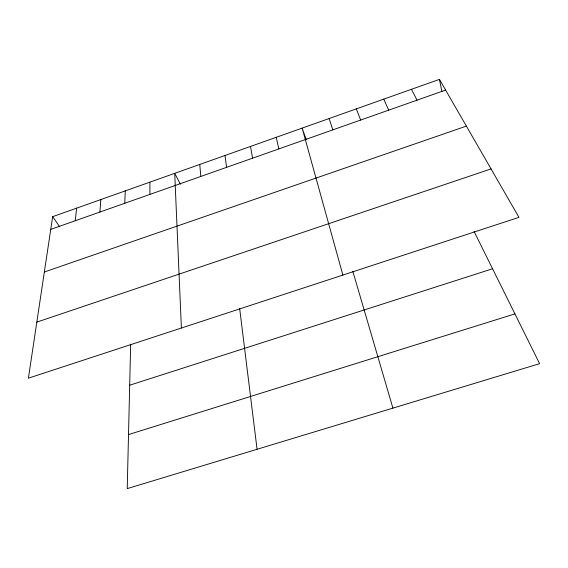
<?xml version="1.0" encoding="UTF-8"?>
<svg xmlns="http://www.w3.org/2000/svg" width="568" height="568" viewBox="0 0 568 568"><rect width="100%" height="100%" fill="white"/><g stroke="black" fill="none" stroke-linecap="round" stroke-linejoin="round"><path stroke-width="0.85" d="M130.668 344.137L127.232 488.622L539.6 363.669L474.102 231.51M124.797 203.266L125.272 190.891M99.897 212.049L100.863 199.553M75.217 220.76L76.659 208.144M52.661 216.664L28.4 378.181L518.967 217.345L439.44 79.378L52.661 216.664L59.69 226.781M50.751 229.387L445.603 90.085M44.347 271.994L466.371 126.11M36.821 322.12L491.05 168.916M129.696 385.196L492.562 268.77M128.517 434.577L514.928 313.884M180.397 184.202L174.717 173.339L181.384 328.027M411.473 89.304L417.019 100.167M383.762 99.144L388.704 110.156M356.313 108.886L360.652 120.054M306.351 139.771L302.148 128.112L342.887 275.075M329.106 118.542L332.862 129.859M352.82 271.284L392.914 408.115M276.218 137.314L278.845 148.915M439.44 79.378L441.89 91.512M250.509 146.438L252.597 158.174M225.027 155.483L226.582 167.354M239.639 308.403L257.07 449.274M199.766 164.45L200.802 176.449M149.888 182.15L149.909 194.405"/></g></svg>
